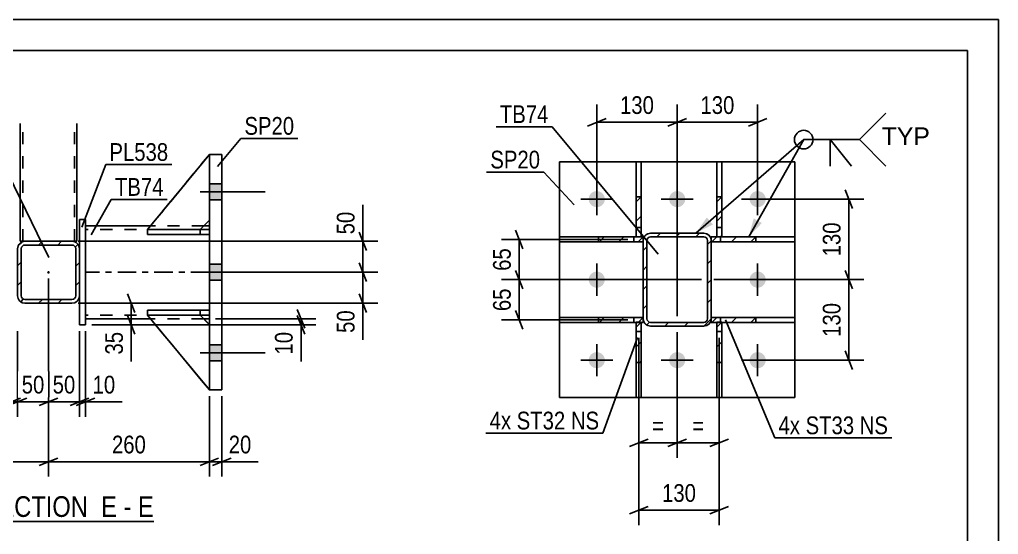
# Model space of a CAD drawing. Header units: millimetres. Extents: x 0 to 594, y 0 to 420.
# Drawn here: x 435.8 to 594, y 336.9 to 420 of the extents above; entities that cross this region are included whole.
import ezdxf

# ---------------------------------------------------------------- set-up
doc = ezdxf.new("R2010")
doc.units = ezdxf.units.MM
doc.linetypes.add('DXK_LINE_DOT2', pattern=[3.9198, 1.9599, -1.9599])
doc.linetypes.add('DXK_LINE_DOT3', pattern=[5.9187, 2.979, -0.9799, 0.9799, -0.9799])
doc.styles.add('Arial', font='ARIAL.TTF', dxfattribs={"height": 0.2})
doc.styles.add('Arial Narrow', font='ARIALN.TTF', dxfattribs={"height": 0.2})

# ---------------------------------------------------------------- blocks, each defined once
blk = doc.blocks.new('Unknown-570323116-1135')
at = {"color": 5, "linetype": 'Continuous'}
for p, q in [((594, 420), (0, 420)), ((594, 0), (594, 420)), ((589, 415), (5, 415)), ((589, 5), (589, 415))]:
    blk.add_line(p, q, dxfattribs=at)
blk = doc.blocks.new('Unknown-570323116-15 - 12664')
at = {"color": 6, "linetype": 'Continuous'}
blk.add_line((429.84, 338.97), (457.49, 338.97), dxfattribs=at)
at = {"color": 0, "linetype": 'Continuous'}
for points in [[(447.95, 339.72), (447.95, 343.22), (429.84, 343.22), (429.84, 339.72)], [(451.56, 339.72), (451.56, 343.22), (449, 343.22), (449, 339.72)], [(453.88, 339.72), (453.88, 343.22), (452.61, 343.22), (452.61, 339.72)], [(457.49, 339.72), (457.49, 343.22), (454.93, 343.22), (454.93, 339.72)]]:
    blk.add_wipeout(points, dxfattribs=at)
at = {"color": 7, "linetype": 'Continuous', "style": 'Arial Narrow'}
for s, p in [('SECTION ', (429.84, 339.72)), ('E', (449, 339.72)), ('E', (454.93, 339.72)), ('-', (452.61, 339.72))]:
    blk.add_text(s, height=3.34, dxfattribs=at).set_placement(p)
blk = doc.blocks.new('Part-570323116-12686 - 12664')
at = {"color": 2, "linetype": 'Continuous'}
for p, q in [((456.99, 386.71), (446.48, 386.71)), ((466.48, 386.71), (465.59, 386.71)), ((456.97, 371.71), (446.48, 371.71)), ((466.48, 371.71), (465.57, 371.71))]:
    blk.add_line(p, q, dxfattribs=at)
at = {"color": 7, "linetype": 'DXK_LINE_DOT2'}
for p, q in [((446.48, 386.71), (446.48, 371.71)), ((466.48, 386.11), (446.48, 386.11)), ((465.59, 386.71), (456.99, 386.71)), ((466.48, 371.71), (466.48, 386.71)), ((466.48, 372.31), (446.48, 372.31)), ((465.57, 371.71), (456.97, 371.71))]:
    blk.add_line(p, q, dxfattribs=at)
at = {"color": 7, "linetype": 'DXK_LINE_DOT3'}
blk.add_line((466.48, 379.21), (446.48, 379.21), dxfattribs=at)
blk = doc.blocks.new('Part-570323116-12670 - 12664')
at = {"color": 2, "linetype": 'Continuous'}
for p, q in [((435.91, 384.21), (435.91, 403.21)), ((445.06, 384.21), (445.06, 403.21)), ((435.91, 384.21), (436.68, 384.21)), ((445, 384.21), (444.28, 384.21)), ((445, 384.21), (445.06, 384.21))]:
    blk.add_line(p, q, dxfattribs=at)
at = {"color": 7, "linetype": 'DXK_LINE_DOT2'}
for p, q in [((436.31, 384.21), (436.31, 403.21)), ((444.66, 384.21), (444.66, 403.21)), ((436.31, 384.21), (436.34, 384.21)), ((436.34, 384.21), (436.43, 384.21)), ((436.68, 384.21), (436.71, 384.21)), ((444.28, 384.21), (436.68, 384.21))]:
    blk.add_line(p, q, dxfattribs=at)
blk = doc.blocks.new('Part-570323116-12671 - 12664')
at = {"linetype": 'Continuous'}
h = blk.add_hatch(dxfattribs=at)
h.set_pattern_fill('', scale=0.7, style=0, pattern_type=0)
h.set_pattern_definition([(45, (436.2252, 384.1143), (-1.57154, 1.57154), [])])
h.paths.add_polyline_path([(436.68, 384.21), (436.23, 384.11), (435.84, 383.85), (435.58, 383.46), (435.48, 383.01), (435.48, 375.41), (435.58, 374.95), (435.84, 374.56), (436.23, 374.3), (436.68, 374.21), (444.28, 374.21), (444.74, 374.3), (445.13, 374.56), (445.39, 374.95), (445.48, 375.41), (445.48, 383.01), (445.39, 383.46), (445.13, 383.85), (444.74, 384.11), (444.28, 384.21)])
h.paths.add_polyline_path([(444.28, 383.61), (444.51, 383.56), (444.71, 383.43), (444.84, 383.24), (444.88, 383.01), (444.88, 375.41), (444.84, 375.18), (444.71, 374.98), (444.51, 374.85), (444.28, 374.81), (436.68, 374.81), (436.45, 374.85), (436.26, 374.98), (436.13, 375.18), (436.08, 375.41), (436.08, 383.01), (436.13, 383.24), (436.26, 383.43), (436.45, 383.56), (436.68, 383.61)])
blk.add_hatch(color=246, dxfattribs=at).paths.add_polyline_path([(440.48, 379.11, -1), (440.48, 379.31, -1)])
at = {"color": 2, "linetype": 'Continuous'}
for p, q in [((435.58, 383.46), (435.48, 383.01)), ((435.48, 375.41), (435.48, 383.01)), ((436.08, 383.01), (436.13, 383.24)), ((436.08, 375.41), (436.08, 383.01)), ((436.13, 383.24), (436.26, 383.43)), ((436.68, 384.21), (436.23, 384.11)), ((436.26, 383.43), (436.45, 383.56)), ((436.45, 383.56), (436.68, 383.61)), ((436.68, 384.21), (444.28, 384.21)), ((436.68, 383.61), (444.28, 383.61)), ((444.74, 384.11), (444.28, 384.21)), ((444.28, 383.61), (444.51, 383.56)), ((444.51, 383.56), (444.71, 383.43)), ((444.71, 383.43), (444.84, 383.24)), ((444.84, 383.24), (444.88, 383.01)), ((444.88, 375.41), (444.88, 383.01)), ((445.48, 383.01), (445.39, 383.46)), ((445.48, 375.41), (445.48, 383.01)), ((435.48, 375.41), (435.58, 374.95)), ((436.13, 375.18), (436.08, 375.41)), ((436.26, 374.98), (436.13, 375.18)), ((436.45, 374.85), (436.26, 374.98)), ((444.71, 374.98), (444.51, 374.85)), ((444.84, 375.18), (444.71, 374.98)), ((444.88, 375.41), (444.84, 375.18)), ((445.39, 374.95), (445.48, 375.41)), ((436.23, 374.3), (436.68, 374.21)), ((436.68, 374.81), (436.45, 374.85)), ((436.68, 374.81), (444.28, 374.81)), ((436.68, 374.21), (444.28, 374.21)), ((444.51, 374.85), (444.28, 374.81)), ((444.28, 374.21), (444.74, 374.3))]:
    blk.add_line(p, q, dxfattribs=at)
at = {"color": 7, "linetype": 'DXK_LINE_DOT3'}
blk.add_line((440.48, 379.21), (440.48, 379.21), dxfattribs=at)
at = {"color": 246, "linetype": 'DXK_LINE_DOT2'}
blk.add_line((440.48, 379.21), (440.48, 379.21), dxfattribs=at)
at = {"color": 246, "linetype": 'Continuous'}
blk.add_circle((440.48, 379.21), 0.1, dxfattribs=at)
at = {"color": 2, "linetype": 'Continuous'}
for centre, start, end in [((436.68, 383.01), 112.5, 157.5), ((444.28, 383.01), 22.5, 67.5), ((436.68, 375.41), 202.5, 247.5), ((444.28, 375.41), 292.5, 337.5)]:
    blk.add_arc(centre, 1.2, start, end, dxfattribs=at)
blk = doc.blocks.new('Part-570323116-12696 - 12664')
at = {"color": 2, "linetype": 'Continuous'}
for p, q in [((456.48, 372.3), (456.48, 372.3)), ((464.98, 372.3), (456.48, 372.3)), ((466.48, 360.21), (456.48, 372.3)), ((464.98, 372.3), (464.98, 372.3)), ((466.48, 370.8), (464.98, 372.3))]:
    blk.add_line(p, q, dxfattribs=at)
at = {"color": 7, "linetype": 'DXK_LINE_DOT2'}
for p, q in [((456.48, 372.3), (464.98, 372.3)), ((466.48, 360.21), (456.48, 372.3)), ((464.98, 372.3), (466.48, 370.8)), ((466.48, 370.8), (466.48, 360.21))]:
    blk.add_line(p, q, dxfattribs=at)
blk = doc.blocks.new('Part-570323116-12697 - 12664')
at = {"color": 7, "linetype": 'DXK_LINE_DOT2'}
for p, q in [((456.48, 372.3), (464.98, 372.3)), ((466.48, 360.21), (456.48, 372.3)), ((456.48, 372.3), (456.48, 372.3)), ((464.98, 372.3), (456.48, 372.3)), ((456.48, 372.3), (466.48, 360.21)), ((464.98, 372.3), (466.48, 370.8)), ((464.98, 372.3), (464.98, 372.3)), ((466.48, 370.8), (464.98, 372.3)), ((466.48, 370.8), (466.48, 360.21))]:
    blk.add_line(p, q, dxfattribs=at)
blk = doc.blocks.new('Part-570323116-12698 - 12664')
at = {"color": 2, "linetype": 'Continuous'}
for p, q in [((466.48, 398.21), (456.48, 386.1)), ((464.99, 386.11), (466.48, 387.6)), ((457.31, 386.1), (456.48, 386.1)), ((456.48, 386.1), (456.48, 386.1))]:
    blk.add_line(p, q, dxfattribs=at)
at = {"color": 7, "linetype": 'DXK_LINE_DOT2'}
for p, q in [((456.48, 386.1), (466.48, 398.21)), ((466.48, 387.6), (466.48, 398.21)), ((464.98, 386.1), (466.48, 387.6)), ((464.98, 386.1), (456.48, 386.1)), ((464.98, 386.1), (457.31, 386.1)), ((464.98, 386.1), (464.99, 386.11)), ((464.98, 386.1), (464.98, 386.1))]:
    blk.add_line(p, q, dxfattribs=at)
blk = doc.blocks.new('Part-570323116-12699 - 12664')
at = {"color": 7, "linetype": 'DXK_LINE_DOT2'}
for p, q in [((466.48, 398.21), (456.48, 386.1)), ((456.48, 386.1), (466.48, 398.21)), ((466.48, 387.6), (466.48, 398.21)), ((464.98, 386.1), (466.48, 387.6)), ((464.98, 386.1), (466.48, 387.6)), ((456.48, 386.1), (464.98, 386.1)), ((456.48, 386.1), (456.48, 386.1)), ((464.98, 386.1), (456.48, 386.1)), ((464.98, 386.1), (464.98, 386.1))]:
    blk.add_line(p, q, dxfattribs=at)
blk = doc.blocks.new('Part-570323116-12700 - 12664')
at = {"color": 2, "linetype": 'Continuous'}
for p, q in [((456.48, 373.11), (466.48, 373.11)), ((456.48, 373.11), (456.48, 372.31)), ((466.48, 372.31), (456.48, 372.31)), ((466.48, 373.11), (466.48, 373.11)), ((466.48, 373.11), (466.48, 372.31)), ((466.48, 372.31), (466.48, 372.31))]:
    blk.add_line(p, q, dxfattribs=at)
at = {"color": 7, "linetype": 'DXK_LINE_DOT2'}
for p, q in [((464.98, 373.11), (456.48, 373.11)), ((456.48, 372.31), (464.98, 372.31)), ((466.48, 373.11), (464.98, 373.11)), ((464.98, 373.11), (464.98, 372.31)), ((464.98, 372.31), (466.48, 372.31)), ((466.48, 373.11), (466.48, 372.31))]:
    blk.add_line(p, q, dxfattribs=at)
blk = doc.blocks.new('Part-570323116-12701 - 12664')
at = {"color": 2, "linetype": 'Continuous'}
for p, q in [((456.49, 386.11), (456.48, 386.11)), ((456.48, 386.11), (456.48, 385.31)), ((466.48, 386.11), (457.31, 386.11)), ((466.48, 386.11), (466.48, 386.11)), ((466.48, 386.11), (466.48, 385.31)), ((466.48, 385.31), (456.48, 385.31)), ((466.48, 385.31), (466.48, 385.31))]:
    blk.add_line(p, q, dxfattribs=at)
at = {"color": 7, "linetype": 'DXK_LINE_DOT2'}
for p, q in [((457.31, 386.11), (456.49, 386.11)), ((464.98, 386.11), (456.49, 386.11)), ((466.48, 386.11), (464.98, 386.11)), ((464.98, 386.11), (464.98, 385.31)), ((466.48, 386.11), (466.48, 385.31)), ((456.48, 385.31), (464.98, 385.31)), ((464.98, 385.31), (466.48, 385.31))]:
    blk.add_line(p, q, dxfattribs=at)
blk = doc.blocks.new('Part-570323116-12702 - 12664')
at = {"color": 7, "linetype": 'DXK_LINE_DOT2'}
for p, q in [((456.48, 372.31), (456.48, 373.11)), ((456.48, 373.11), (464.98, 373.11)), ((466.48, 373.11), (456.48, 373.11)), ((464.98, 372.31), (456.48, 372.31)), ((456.48, 372.31), (466.48, 372.31)), ((464.98, 372.31), (464.98, 373.11)), ((464.98, 373.11), (466.48, 373.11)), ((466.48, 372.31), (464.98, 372.31)), ((466.48, 372.31), (466.48, 373.11)), ((466.48, 372.31), (466.48, 372.31))]:
    blk.add_line(p, q, dxfattribs=at)
blk = doc.blocks.new('Part-570323116-12703 - 12664')
at = {"color": 7, "linetype": 'DXK_LINE_DOT2'}
for p, q in [((456.48, 385.31), (456.48, 386.11)), ((456.48, 386.11), (464.98, 386.11)), ((466.48, 386.11), (456.48, 386.11)), ((464.98, 385.31), (464.98, 386.11)), ((464.98, 386.11), (466.48, 386.11)), ((466.48, 385.31), (466.48, 386.11)), ((464.98, 385.31), (456.48, 385.31)), ((456.48, 385.31), (466.48, 385.31)), ((466.48, 385.31), (464.98, 385.31)), ((466.48, 385.31), (466.48, 385.31))]:
    blk.add_line(p, q, dxfattribs=at)
blk = doc.blocks.new('Part-570323116-12705 - 12664')
at = {"color": 2, "linetype": 'Continuous'}
for p, q in [((468.48, 398.21), (466.48, 398.21)), ((466.48, 360.21), (466.48, 398.21)), ((468.48, 398.21), (468.48, 360.21)), ((468.48, 360.21), (466.48, 360.21))]:
    blk.add_line(p, q, dxfattribs=at)
at = {"color": 7, "linetype": 'DXK_LINE_DOT2'}
for p, q in [((466.48, 398.21), (466.48, 360.21)), ((468.48, 360.21), (468.48, 398.21))]:
    blk.add_line(p, q, dxfattribs=at)
blk = doc.blocks.new('Part-570323116-12719 - 12664')
at = {"color": 2, "linetype": 'Continuous'}
for p, q in [((445.48, 387.71), (445.48, 387.71)), ((446.48, 387.71), (445.48, 387.71)), ((445.48, 383.01), (445.48, 387.71)), ((446.48, 387.71), (446.48, 387.71)), ((446.48, 387.71), (446.48, 370.71)), ((445.48, 370.71), (445.48, 375.4)), ((445.48, 370.71), (445.48, 370.71)), ((446.48, 370.71), (445.48, 370.71)), ((446.48, 370.71), (446.48, 370.71))]:
    blk.add_line(p, q, dxfattribs=at)
at = {"color": 7, "linetype": 'DXK_LINE_DOT2'}
for p, q in [((445.48, 370.71), (445.48, 387.71)), ((446.48, 387.71), (446.48, 370.71)), ((445.48, 375.4), (445.48, 383.01))]:
    blk.add_line(p, q, dxfattribs=at)
blk = doc.blocks.new('Bolt-570323116-12725 - 12664')
at = {"linetype": 'Continuous'}
for points in [[(468.48, 390.91), (468.48, 393.51), (466.48, 393.51), (466.48, 390.91)], [(468.48, 390.91), (468.48, 393.51), (466.48, 393.51), (466.48, 390.91)], [(468.48, 390.91), (468.48, 393.51), (466.48, 393.51), (466.48, 390.91)], [(468.48, 377.91), (468.48, 380.51), (466.48, 380.51), (466.48, 377.91)], [(468.48, 377.91), (468.48, 380.51), (466.48, 380.51), (466.48, 377.91)], [(468.48, 364.91), (468.48, 367.51), (466.48, 367.51), (466.48, 364.91)], [(468.48, 364.91), (468.48, 367.51), (466.48, 367.51), (466.48, 364.91)], [(468.48, 364.91), (468.48, 367.51), (466.48, 367.51), (466.48, 364.91)]]:
    blk.add_hatch(color=1, dxfattribs=at).paths.add_polyline_path(points)
at = {"color": 1, "linetype": 'Continuous'}
for p, q in [((466.48, 393.51), (468.48, 393.51)), ((466.48, 393.51), (468.48, 393.51)), ((466.48, 393.51), (468.48, 393.51)), ((464.98, 392.21), (475.48, 392.21)), ((464.98, 392.21), (475.48, 392.21)), ((464.98, 392.21), (475.48, 392.21)), ((466.48, 390.91), (468.48, 390.91)), ((466.48, 390.91), (468.48, 390.91)), ((466.48, 390.91), (468.48, 390.91)), ((466.48, 380.51), (468.48, 380.51)), ((466.48, 380.51), (468.48, 380.51)), ((464.98, 379.21), (475.48, 379.21)), ((464.98, 379.21), (475.48, 379.21)), ((466.48, 377.91), (468.48, 377.91)), ((466.48, 377.91), (468.48, 377.91)), ((466.48, 367.51), (468.48, 367.51)), ((466.48, 367.51), (468.48, 367.51)), ((466.48, 367.51), (468.48, 367.51)), ((464.98, 366.21), (475.48, 366.21)), ((464.98, 366.21), (475.48, 366.21)), ((464.98, 366.21), (475.48, 366.21)), ((466.48, 364.91), (468.48, 364.91)), ((466.48, 364.91), (468.48, 364.91)), ((466.48, 364.91), (468.48, 364.91))]:
    blk.add_line(p, q, dxfattribs=at)
blk = doc.blocks.new('Part-570323116-13492 - 13457')
at = {"linetype": 'Continuous'}
h = blk.add_hatch(dxfattribs=at)
h.set_pattern_fill('', scale=0.7, style=0, pattern_type=0)
h.set_pattern_definition([(45, (554.7992, 384.9228), (-1.57154, 1.57154), [])])
h.paths.add_polyline_path([(554.8, 384.12), (554.8, 384.92), (547.6, 384.92), (547.6, 384.12)])
at = {"color": 7, "linetype": 'DXK_LINE_DOT2'}
for p, q in [((554.8, 384.92), (547.6, 384.92)), ((547.6, 384.92), (547.6, 384.12)), ((549.1, 384.12), (549.1, 384.92)), ((554.8, 384.12), (547.6, 384.12))]:
    blk.add_line(p, q, dxfattribs=at)
at = {"color": 2, "linetype": 'Continuous'}
for p, q in [((554.8, 384.92), (547.6, 384.92)), ((547.6, 384.92), (547.6, 384.12)), ((561.09, 384.92), (554.8, 384.92)), ((554.8, 384.12), (554.8, 384.92)), ((561.09, 384.12), (561.09, 384.92)), ((547.6, 384.12), (554.8, 384.12)), ((561.09, 384.12), (554.8, 384.12))]:
    blk.add_line(p, q, dxfattribs=at)
blk = doc.blocks.new('Part-570323116-13476 - 13457')
at = {"linetype": 'Continuous'}
h = blk.add_hatch(dxfattribs=at)
h.set_pattern_fill('', scale=0.7, style=0, pattern_type=0)
h.set_pattern_definition([(45, (547.5947, 371.7228), (-1.57154, 1.57154), [])])
h.paths.add_polyline_path([(547.5, 371.26), (547.59, 371.72), (547.59, 384.32), (547.5, 384.78), (547.24, 385.17), (546.85, 385.43), (546.39, 385.52), (537.79, 385.52), (537.34, 385.43), (536.95, 385.17), (536.69, 384.78), (536.59, 384.32), (536.59, 371.72), (536.69, 371.26), (536.95, 370.87), (537.34, 370.61), (537.79, 370.52), (546.39, 370.52), (546.85, 370.61), (547.24, 370.87)])
h.paths.add_polyline_path([(546.62, 371.17), (546.39, 371.12), (537.79, 371.12), (537.57, 371.17), (537.37, 371.3), (537.24, 371.49), (537.19, 371.72), (537.19, 384.32), (537.24, 384.55), (537.37, 384.75), (537.57, 384.88), (537.79, 384.92), (546.39, 384.92), (546.62, 384.88), (546.82, 384.75), (546.95, 384.55), (546.99, 384.32), (546.99, 371.72), (546.95, 371.49), (546.82, 371.3)])
at = {"color": 7, "linetype": 'DXK_LINE_DOT2'}
for p, q in [((536.59, 384.32), (536.69, 384.78)), ((537.24, 384.55), (537.19, 384.32)), ((537.37, 384.75), (537.24, 384.55)), ((537.34, 385.43), (537.79, 385.52)), ((537.57, 384.88), (537.37, 384.75)), ((537.79, 384.92), (537.57, 384.88)), ((537.79, 385.52), (546.39, 385.52)), ((537.79, 384.92), (546.39, 384.92)), ((546.39, 385.52), (546.85, 385.43)), ((546.62, 384.88), (546.39, 384.92)), ((546.82, 384.75), (546.62, 384.88)), ((546.95, 384.55), (546.82, 384.75)), ((546.99, 384.32), (546.95, 384.55)), ((547.5, 384.78), (547.59, 384.32)), ((536.59, 371.72), (536.59, 384.32)), ((537.19, 371.72), (537.19, 384.32)), ((546.99, 371.72), (546.99, 384.32)), ((547.59, 371.72), (547.59, 384.32)), ((536.69, 371.26), (536.59, 371.72)), ((537.19, 371.72), (537.24, 371.49)), ((537.24, 371.49), (537.37, 371.3)), ((537.79, 370.52), (537.34, 370.61)), ((537.37, 371.3), (537.57, 371.17)), ((537.57, 371.17), (537.79, 371.12)), ((537.79, 371.12), (546.39, 371.12)), ((537.79, 370.52), (546.39, 370.52)), ((546.39, 371.12), (546.62, 371.17)), ((546.85, 370.61), (546.39, 370.52)), ((546.62, 371.17), (546.82, 371.3)), ((546.82, 371.3), (546.95, 371.49)), ((546.95, 371.49), (546.99, 371.72)), ((547.59, 371.72), (547.5, 371.26))]:
    blk.add_line(p, q, dxfattribs=at)
at = {"color": 2, "linetype": 'Continuous'}
for p, q in [((536.69, 384.78), (536.59, 384.32)), ((537.19, 384.32), (537.24, 384.55)), ((537.24, 384.55), (537.37, 384.75)), ((537.79, 385.52), (537.34, 385.43)), ((537.37, 384.75), (537.57, 384.88)), ((537.57, 384.88), (537.79, 384.92)), ((537.79, 385.52), (546.39, 385.52)), ((537.79, 384.92), (546.39, 384.92)), ((546.85, 385.43), (546.39, 385.52)), ((546.39, 384.92), (546.62, 384.88)), ((546.62, 384.88), (546.82, 384.75)), ((546.82, 384.75), (546.95, 384.55)), ((546.95, 384.55), (546.99, 384.32)), ((547.59, 384.32), (547.5, 384.78)), ((536.59, 371.72), (536.59, 384.32)), ((537.19, 371.72), (537.19, 384.32)), ((546.99, 371.72), (546.99, 384.32)), ((547.59, 371.72), (547.59, 384.32)), ((536.59, 371.72), (536.69, 371.26)), ((537.24, 371.49), (537.19, 371.72)), ((537.37, 371.3), (537.24, 371.49)), ((537.34, 370.61), (537.79, 370.52)), ((537.57, 371.17), (537.37, 371.3)), ((537.79, 371.12), (537.57, 371.17)), ((537.79, 371.12), (546.39, 371.12)), ((537.79, 370.52), (546.39, 370.52)), ((546.62, 371.17), (546.39, 371.12)), ((546.39, 370.52), (546.85, 370.61)), ((546.82, 371.3), (546.62, 371.17)), ((546.95, 371.49), (546.82, 371.3)), ((546.99, 371.72), (546.95, 371.49)), ((547.5, 371.26), (547.59, 371.72))]:
    blk.add_line(p, q, dxfattribs=at)
at = {"color": 7, "linetype": 'DXK_LINE_DOT3'}
blk.add_line((542.09, 378.02), (542.09, 378.02), dxfattribs=at)
at = {"color": 7, "linetype": 'DXK_LINE_DOT2'}
for centre, start, end in [((537.79, 384.32), 112.5, 157.5), ((546.39, 384.32), 22.5, 67.5), ((537.79, 371.72), 202.5, 247.5), ((546.39, 371.72), 292.5, 337.5)]:
    blk.add_arc(centre, 1.2, start, end, dxfattribs=at)
at = {"color": 2, "linetype": 'Continuous'}
for centre, start, end in [((537.79, 384.32), 112.5, 157.5), ((546.39, 384.32), 22.5, 67.5), ((537.79, 371.72), 202.5, 247.5), ((546.39, 371.72), 292.5, 337.5)]:
    blk.add_arc(centre, 1.2, start, end, dxfattribs=at)
blk = doc.blocks.new('Part-570323116-13486 - 13457')
at = {"linetype": 'Continuous'}
h = blk.add_hatch(dxfattribs=at)
h.set_pattern_fill('', scale=0.7, style=0, pattern_type=0)
h.set_pattern_definition([(45, (536.2789, 391.3854), (-1.57154, 1.57154), [])])
h.paths.add_polyline_path([(536.28, 384.93), (536.28, 391.39), (535.48, 391.39), (535.48, 384.93)])
at = {"color": 2, "linetype": 'Continuous'}
for p, q in [((535.48, 397.02), (535.48, 391.39)), ((535.48, 397.02), (536.28, 397.02)), ((536.28, 397.02), (536.28, 391.39)), ((535.48, 384.93), (535.48, 391.39)), ((536.28, 391.39), (535.48, 391.39)), ((536.28, 384.93), (536.28, 391.39)), ((535.48, 384.93), (536.28, 384.93))]:
    blk.add_line(p, q, dxfattribs=at)
at = {"color": 7, "linetype": 'DXK_LINE_DOT2'}
for p, q in [((535.48, 391.39), (535.48, 384.93)), ((536.28, 391.39), (536.28, 384.93)), ((535.48, 386.43), (536.28, 386.43)), ((535.48, 384.93), (536.28, 384.93))]:
    blk.add_line(p, q, dxfattribs=at)
blk = doc.blocks.new('Part-570323116-13487 - 13457')
at = {"linetype": 'Continuous'}
h = blk.add_hatch(dxfattribs=at)
h.set_pattern_fill('', scale=0.7, style=0, pattern_type=0)
h.set_pattern_definition([(45, (549.2783, 391.3854), (-1.57154, 1.57154), [])])
h.paths.add_polyline_path([(549.28, 384.93), (549.28, 391.39), (548.48, 391.39), (548.48, 384.93)])
at = {"color": 2, "linetype": 'Continuous'}
for p, q in [((548.48, 397.02), (548.48, 391.39)), ((548.48, 397.02), (549.28, 397.02)), ((549.28, 397.02), (549.28, 391.39)), ((548.48, 384.93), (548.48, 391.39)), ((549.28, 391.39), (548.48, 391.39)), ((549.28, 384.93), (549.28, 391.39)), ((548.48, 384.93), (549.28, 384.93))]:
    blk.add_line(p, q, dxfattribs=at)
at = {"color": 7, "linetype": 'DXK_LINE_DOT2'}
for p, q in [((548.48, 391.39), (548.48, 384.93)), ((549.28, 391.39), (549.28, 384.93)), ((548.48, 386.43), (549.28, 386.43)), ((548.48, 384.93), (549.28, 384.93))]:
    blk.add_line(p, q, dxfattribs=at)
blk = doc.blocks.new('Part-570323116-13488 - 13457')
at = {"linetype": 'Continuous'}
h = blk.add_hatch(dxfattribs=at)
h.set_pattern_fill('', scale=0.7, style=0, pattern_type=0)
h.set_pattern_definition([(45, (536.2795, 371.1327), (-1.57154, 1.57154), [])])
h.paths.add_polyline_path([(536.28, 364.67), (536.28, 371.13), (535.48, 371.13), (535.48, 364.67)])
at = {"color": 7, "linetype": 'DXK_LINE_DOT2'}
for p, q in [((535.48, 364.67), (535.48, 371.13)), ((535.48, 371.13), (536.28, 371.13)), ((536.28, 364.67), (536.28, 371.13)), ((535.48, 369.63), (536.28, 369.63))]:
    blk.add_line(p, q, dxfattribs=at)
at = {"color": 2, "linetype": 'Continuous'}
for p, q in [((535.48, 364.67), (535.48, 371.13)), ((535.48, 371.13), (536.28, 371.13)), ((536.28, 371.13), (536.28, 364.67)), ((535.48, 359.02), (535.48, 364.67)), ((536.28, 364.67), (535.48, 364.67)), ((536.28, 364.67), (536.28, 359.02)), ((536.28, 359.02), (535.48, 359.02))]:
    blk.add_line(p, q, dxfattribs=at)
blk = doc.blocks.new('Part-570323116-13489 - 13457')
at = {"linetype": 'Continuous'}
h = blk.add_hatch(dxfattribs=at)
h.set_pattern_fill('', scale=0.7, style=0, pattern_type=0)
h.set_pattern_definition([(45, (549.279, 371.1327), (-1.57154, 1.57154), [])])
h.paths.add_polyline_path([(549.28, 364.67), (549.28, 371.13), (548.48, 371.13), (548.48, 364.67)])
at = {"color": 7, "linetype": 'DXK_LINE_DOT2'}
for p, q in [((548.48, 364.67), (548.48, 371.13)), ((548.48, 371.13), (549.28, 371.13)), ((549.28, 364.67), (549.28, 371.13)), ((548.48, 369.63), (549.28, 369.63))]:
    blk.add_line(p, q, dxfattribs=at)
at = {"color": 2, "linetype": 'Continuous'}
for p, q in [((548.48, 364.67), (548.48, 371.13)), ((548.48, 371.13), (549.28, 371.13)), ((549.28, 371.13), (549.28, 364.67)), ((548.48, 359.02), (548.48, 364.67)), ((549.28, 364.67), (548.48, 364.67)), ((549.28, 364.67), (549.28, 359.02)), ((549.28, 359.02), (548.48, 359.02))]:
    blk.add_line(p, q, dxfattribs=at)
blk = doc.blocks.new('Part-570323116-13490 - 13457')
at = {"linetype": 'Continuous'}
h = blk.add_hatch(dxfattribs=at)
h.set_pattern_fill('', scale=0.7, style=0, pattern_type=0)
h.set_pattern_definition([(45, (536.5943, 384.9225), (-1.57154, 1.57154), [])])
h.paths.add_polyline_path([(536.59, 384.12), (536.59, 384.92), (529.39, 384.92), (529.39, 384.12)])
at = {"color": 2, "linetype": 'Continuous'}
for p, q in [((523.09, 384.12), (523.09, 384.92)), ((523.09, 384.92), (529.39, 384.92)), ((529.39, 384.92), (536.59, 384.92)), ((529.39, 384.12), (529.39, 384.92)), ((536.59, 384.92), (536.59, 384.12)), ((529.39, 384.12), (523.09, 384.12)), ((536.59, 384.12), (529.39, 384.12))]:
    blk.add_line(p, q, dxfattribs=at)
at = {"color": 7, "linetype": 'DXK_LINE_DOT2'}
for p, q in [((529.39, 384.92), (536.59, 384.92)), ((535.09, 384.12), (535.09, 384.92)), ((536.59, 384.92), (536.59, 384.12)), ((536.59, 384.12), (529.39, 384.12))]:
    blk.add_line(p, q, dxfattribs=at)
blk = doc.blocks.new('Part-570323116-13491 - 13457')
at = {"linetype": 'Continuous'}
h = blk.add_hatch(dxfattribs=at)
h.set_pattern_fill('', scale=0.7, style=0, pattern_type=0)
h.set_pattern_definition([(45, (536.5943, 371.9225), (-1.57154, 1.57154), [])])
h.paths.add_polyline_path([(536.59, 371.12), (536.59, 371.92), (529.39, 371.92), (529.39, 371.12)])
at = {"color": 2, "linetype": 'Continuous'}
for p, q in [((523.09, 371.12), (523.09, 371.92)), ((523.09, 371.92), (529.39, 371.92)), ((529.39, 371.92), (536.59, 371.92)), ((529.39, 371.12), (529.39, 371.92)), ((536.59, 371.92), (536.59, 371.12)), ((529.39, 371.12), (523.09, 371.12)), ((536.59, 371.12), (529.39, 371.12))]:
    blk.add_line(p, q, dxfattribs=at)
at = {"color": 7, "linetype": 'DXK_LINE_DOT2'}
for p, q in [((529.39, 371.92), (536.59, 371.92)), ((535.09, 371.12), (535.09, 371.92)), ((536.59, 371.92), (536.59, 371.12)), ((536.59, 371.12), (529.39, 371.12))]:
    blk.add_line(p, q, dxfattribs=at)
blk = doc.blocks.new('Part-570323116-13493 - 13457')
at = {"linetype": 'Continuous'}
h = blk.add_hatch(dxfattribs=at)
h.set_pattern_fill('', scale=0.7, style=0, pattern_type=0)
h.set_pattern_definition([(45, (554.7992, 371.9228), (-1.57154, 1.57154), [])])
h.paths.add_polyline_path([(554.8, 371.12), (554.8, 371.92), (547.6, 371.92), (547.6, 371.12)])
at = {"color": 7, "linetype": 'DXK_LINE_DOT2'}
for p, q in [((554.8, 371.92), (547.6, 371.92)), ((547.6, 371.92), (547.6, 371.12)), ((549.1, 371.12), (549.1, 371.92)), ((554.8, 371.12), (547.6, 371.12))]:
    blk.add_line(p, q, dxfattribs=at)
at = {"color": 2, "linetype": 'Continuous'}
for p, q in [((554.8, 371.92), (547.6, 371.92)), ((547.6, 371.92), (547.6, 371.12)), ((561.09, 371.92), (554.8, 371.92)), ((554.8, 371.12), (554.8, 371.92)), ((561.09, 371.12), (561.09, 371.92)), ((547.6, 371.12), (554.8, 371.12)), ((561.09, 371.12), (554.8, 371.12))]:
    blk.add_line(p, q, dxfattribs=at)
blk = doc.blocks.new('Part-570323116-13495 - 13457')
at = {"color": 2, "linetype": 'Continuous'}
for p, q in [((523.09, 359.02), (523.09, 397.02)), ((561.09, 397.02), (523.09, 397.02)), ((561.09, 359.02), (561.09, 397.02)), ((561.09, 359.02), (523.09, 359.02))]:
    blk.add_line(p, q, dxfattribs=at)
blk = doc.blocks.new('Bolt-570323116-13515 - 13457')
at = {"linetype": 'Continuous'}
for points in [[(527.79, 391.02, -1), (530.39, 391.02, -1)], [(540.79, 391.02, -1), (543.39, 391.02, -1)], [(553.79, 391.02, -1), (556.39, 391.02, -1)], [(527.79, 378.02, -1), (530.39, 378.02, -1)], [(553.79, 378.02, -1), (556.39, 378.02, -1)], [(527.79, 365.02, -1), (530.39, 365.02, -1)], [(540.79, 365.02, -1), (543.39, 365.02, -1)], [(553.79, 365.02, -1), (556.39, 365.02, -1)]]:
    blk.add_hatch(color=1, dxfattribs=at).paths.add_polyline_path(points)
at = {"color": 1, "linetype": 'Continuous'}
for p, q in [((529.09, 388.42), (529.09, 393.62)), ((542.09, 388.42), (542.09, 393.62)), ((555.09, 388.42), (555.09, 393.62)), ((531.69, 391.02), (526.49, 391.02)), ((544.69, 391.02), (539.49, 391.02)), ((557.69, 391.02), (552.49, 391.02)), ((529.09, 375.42), (529.09, 380.62)), ((555.09, 375.42), (555.09, 380.62)), ((531.69, 378.02), (526.49, 378.02)), ((557.69, 378.02), (552.49, 378.02)), ((529.09, 362.42), (529.09, 367.62)), ((542.09, 362.42), (542.09, 367.62)), ((555.09, 362.42), (555.09, 367.62)), ((531.69, 365.02), (526.49, 365.02)), ((544.69, 365.02), (539.49, 365.02)), ((557.69, 365.02), (552.49, 365.02))]:
    blk.add_line(p, q, dxfattribs=at)
blk = doc.blocks.new('StraightDimension-570323116-13414 - 12664')
at = {"color": 7, "linetype": 'Continuous'}
for p, q in [((434.48, 369.71), (434.48, 355.89)), ((435.48, 369.71), (435.48, 355.89)), ((432.98, 357.69), (435.98, 358.89)), ((436.98, 358.89), (433.98, 357.69)), ((434.48, 358.29), (435.48, 358.29))]:
    blk.add_line(p, q, dxfattribs=at)
at = {"color": 0}
blk.add_wipeout([(433.96, 359.04), (433.96, 363.24), (429.1, 363.24), (429.1, 359.04)], dxfattribs=at)
at = {"color": 7, "linetype": 'Continuous'}
blk.add_line((434.48, 358.29), (428.58, 358.29), dxfattribs=at)
blk.add_line((434.48, 358.29), (428.58, 358.29), dxfattribs=at)
at = {"color": 3, "style": 'Arial Narrow'}
blk.add_text('10', height=2.863, dxfattribs=at).set_placement((429.7, 359.64))
blk = doc.blocks.new('StraightDimension-570323116-13412 - 12664')
at = {"color": 7, "linetype": 'Continuous'}
for p, q in [((440.48, 378.21), (440.48, 355.89)), ((445.48, 369.71), (445.48, 355.89)), ((438.98, 357.69), (441.98, 358.89)), ((440.48, 358.29), (445.48, 358.29)), ((446.98, 358.89), (443.98, 357.69))]:
    blk.add_line(p, q, dxfattribs=at)
at = {"color": 0}
blk.add_wipeout([(445.41, 359.04), (445.41, 363.24), (440.56, 363.24), (440.56, 359.04)], dxfattribs=at)
at = {"color": 3, "style": 'Arial Narrow'}
blk.add_text('50', height=2.863, dxfattribs=at).set_placement((441.16, 359.64))
blk = doc.blocks.new('StraightDimension-570323116-13286 - 12664')
at = {"color": 7, "linetype": 'Continuous'}
for p, q in [((490.69, 385.71), (491.89, 382.71)), ((445.28, 384.21), (493.69, 384.21)), ((491.29, 379.21), (491.29, 384.21)), ((491.89, 377.71), (490.69, 380.71)), ((473.98, 379.21), (493.69, 379.21))]:
    blk.add_line(p, q, dxfattribs=at)
at = {"color": 0}
blk.add_wipeout([(490.54, 389.59), (486.34, 389.59), (486.34, 384.73), (490.54, 384.73)], dxfattribs=at)
at = {"color": 7, "linetype": 'Continuous'}
blk.add_line((491.29, 384.21), (491.29, 390.11), dxfattribs=at)
blk.add_line((491.29, 384.21), (491.29, 390.11), dxfattribs=at)
at = {"color": 3, "style": 'Arial Narrow'}
blk.add_text('50', height=2.863, rotation=90.0002, dxfattribs=at).set_placement((489.94, 385.33))
blk = doc.blocks.new('StraightDimension-570323116-13411 - 12664')
at = {"color": 7, "linetype": 'Continuous'}
for p, q in [((445.48, 369.71), (445.48, 355.89)), ((446.48, 369.71), (446.48, 355.89)), ((443.98, 357.69), (446.98, 358.89)), ((447.98, 358.89), (444.98, 357.69)), ((445.48, 358.29), (446.48, 358.29))]:
    blk.add_line(p, q, dxfattribs=at)
at = {"color": 0}
blk.add_wipeout([(451.87, 359.04), (451.87, 363.24), (447.01, 363.24), (447.01, 359.04)], dxfattribs=at)
at = {"color": 7, "linetype": 'Continuous'}
blk.add_line((446.48, 358.29), (452.39, 358.29), dxfattribs=at)
blk.add_line((446.48, 358.29), (452.39, 358.29), dxfattribs=at)
at = {"color": 3, "style": 'Arial Narrow'}
blk.add_text('10', height=2.863, dxfattribs=at).set_placement((447.61, 359.64))
blk = doc.blocks.new('StraightDimension-570323116-13317 - 12664')
at = {"color": 7, "linetype": 'Continuous'}
for p, q in [((453.26, 375.71), (454.46, 372.71)), ((445.28, 374.21), (456.26, 374.21)), ((453.86, 370.71), (453.86, 374.21)), ((454.46, 369.21), (453.26, 372.21)), ((447.48, 370.71), (456.26, 370.71))]:
    blk.add_line(p, q, dxfattribs=at)
at = {"color": 0}
blk.add_wipeout([(453.11, 370.18), (448.91, 370.18), (448.91, 365.33), (453.11, 365.33)], dxfattribs=at)
at = {"color": 7, "linetype": 'Continuous'}
blk.add_line((453.86, 370.71), (453.86, 364.8), dxfattribs=at)
blk.add_line((453.86, 370.71), (453.86, 364.8), dxfattribs=at)
at = {"color": 3, "style": 'Arial Narrow'}
blk.add_text('35', height=2.863, rotation=90.0002, dxfattribs=at).set_placement((452.51, 365.93))
blk = doc.blocks.new('StraightDimension-570323116-13287 - 12664')
at = {"color": 7, "linetype": 'Continuous'}
for p, q in [((490.69, 380.71), (491.89, 377.71)), ((473.98, 379.21), (493.69, 379.21)), ((491.29, 374.21), (491.29, 379.21)), ((491.89, 372.71), (490.69, 375.71)), ((445.28, 374.21), (493.69, 374.21))]:
    blk.add_line(p, q, dxfattribs=at)
at = {"color": 0}
blk.add_wipeout([(490.54, 373.68), (486.34, 373.68), (486.34, 368.82), (490.54, 368.82)], dxfattribs=at)
at = {"color": 7, "linetype": 'Continuous'}
blk.add_line((491.29, 374.21), (491.29, 368.3), dxfattribs=at)
blk.add_line((491.29, 374.21), (491.29, 368.3), dxfattribs=at)
at = {"color": 3, "style": 'Arial Narrow'}
blk.add_text('50', height=2.863, rotation=90.0002, dxfattribs=at).set_placement((489.94, 369.42))
blk = doc.blocks.new('StraightDimension-570323116-13335 - 12664')
at = {"color": 7, "linetype": 'Continuous'}
for p, q in [((480.69, 373.21), (481.89, 370.21)), ((481.89, 369.21), (480.69, 372.21)), ((447.48, 370.71), (483.69, 370.71)), ((467.48, 371.71), (483.69, 371.71)), ((481.29, 370.71), (481.29, 371.71))]:
    blk.add_line(p, q, dxfattribs=at)
at = {"color": 0}
blk.add_wipeout([(480.54, 370.18), (476.34, 370.18), (476.34, 365.33), (480.54, 365.33)], dxfattribs=at)
at = {"color": 7, "linetype": 'Continuous'}
blk.add_line((481.29, 370.71), (481.29, 364.8), dxfattribs=at)
blk.add_line((481.29, 370.71), (481.29, 364.8), dxfattribs=at)
at = {"color": 3, "style": 'Arial Narrow'}
blk.add_text('10', height=2.863, rotation=90.0002, dxfattribs=at).set_placement((479.94, 365.93))
blk = doc.blocks.new('StraightDimension-570323116-13342 - 12664')
at = {"color": 7, "linetype": 'Continuous'}
for p, q in [((466.48, 359.21), (466.48, 346.22)), ((468.48, 359.21), (468.48, 346.22)), ((464.98, 348.02), (467.98, 349.22)), ((466.48, 348.62), (468.48, 348.62)), ((469.98, 349.22), (466.98, 348.02))]:
    blk.add_line(p, q, dxfattribs=at)
at = {"color": 0}
blk.add_wipeout([(473.87, 349.37), (473.87, 353.57), (469.01, 353.57), (469.01, 349.37)], dxfattribs=at)
at = {"color": 7, "linetype": 'Continuous'}
blk.add_line((468.48, 348.62), (474.39, 348.62), dxfattribs=at)
blk.add_line((468.48, 348.62), (474.39, 348.62), dxfattribs=at)
at = {"color": 3, "style": 'Arial Narrow'}
blk.add_text('20', height=2.863, dxfattribs=at).set_placement((469.61, 349.97))
blk = doc.blocks.new('StraightDimension-570323116-13343 - 12664')
at = {"color": 7, "linetype": 'Continuous'}
for p, q in [((440.48, 378.21), (440.48, 346.22)), ((466.48, 359.21), (466.48, 346.22)), ((441.98, 349.22), (438.98, 348.02)), ((440.48, 348.62), (466.48, 348.62)), ((464.98, 348.02), (467.98, 349.22))]:
    blk.add_line(p, q, dxfattribs=at)
at = {"color": 0}
blk.add_wipeout([(456.83, 349.37), (456.83, 353.57), (450.14, 353.57), (450.14, 349.37)], dxfattribs=at)
at = {"color": 3, "style": 'Arial Narrow'}
blk.add_text('260', height=2.863, dxfattribs=at).set_placement((450.74, 349.97))
blk = doc.blocks.new('StraightDimension-570323116-13344 - 12664')
at = {"color": 7, "linetype": 'Continuous'}
for p, q in [((440.48, 378.21), (440.48, 346.22)), ((414.48, 359.21), (414.48, 346.22)), ((415.98, 349.22), (412.98, 348.02)), ((414.48, 348.62), (440.48, 348.62)), ((438.98, 348.02), (441.98, 349.22))]:
    blk.add_line(p, q, dxfattribs=at)
at = {"color": 0}
blk.add_wipeout([(430.83, 349.37), (430.83, 353.57), (424.14, 353.57), (424.14, 349.37)], dxfattribs=at)
at = {"color": 3, "style": 'Arial Narrow'}
blk.add_text('260', height=2.863, dxfattribs=at).set_placement((424.74, 349.97))
blk = doc.blocks.new('StraightDimension-570323116-13413 - 12664')
at = {"color": 7, "linetype": 'Continuous'}
for p, q in [((440.48, 378.21), (440.48, 355.89)), ((435.48, 369.71), (435.48, 355.89)), ((433.98, 357.69), (436.98, 358.89)), ((435.48, 358.29), (440.48, 358.29)), ((441.98, 358.89), (438.98, 357.69))]:
    blk.add_line(p, q, dxfattribs=at)
at = {"color": 0}
blk.add_wipeout([(440.41, 359.04), (440.41, 363.24), (435.56, 363.24), (435.56, 359.04)], dxfattribs=at)
at = {"color": 3, "style": 'Arial Narrow'}
blk.add_text('50', height=2.863, dxfattribs=at).set_placement((436.16, 359.64))
blk = doc.blocks.new('StraightDimension-570323116-13934 - 13457')
at = {"color": 7, "linetype": 'Continuous'}
for p, q in [((535.88, 368.63), (535.88, 338.4)), ((548.88, 368.63), (548.88, 338.4)), ((537.38, 341.4), (534.38, 340.2)), ((535.88, 340.8), (548.88, 340.8)), ((547.38, 340.2), (550.38, 341.4))]:
    blk.add_line(p, q, dxfattribs=at)
at = {"color": 0}
blk.add_wipeout([(545.72, 341.55), (545.72, 345.75), (539.04, 345.75), (539.04, 341.55)], dxfattribs=at)
at = {"color": 3, "style": 'Arial Narrow'}
blk.add_text('130', height=2.863, dxfattribs=at).set_placement((539.64, 342.15))
blk = doc.blocks.new('StraightDimension-570323116-13870 - 13457')
at = {"color": 7, "linetype": 'Continuous'}
for p, q in [((515.94, 386.02), (517.14, 383.02)), ((534.09, 384.52), (513.69, 384.52)), ((516.54, 378.02), (516.54, 384.52)), ((517.14, 376.52), (515.94, 379.52)), ((545.99, 378.02), (513.69, 378.02))]:
    blk.add_line(p, q, dxfattribs=at)
at = {"color": 0}
blk.add_wipeout([(515.79, 383.7), (511.59, 383.7), (511.59, 378.84), (515.79, 378.84)], dxfattribs=at)
at = {"color": 3, "style": 'Arial Narrow'}
blk.add_text('65', height=2.863, rotation=90.0002, dxfattribs=at).set_placement((515.19, 379.44))
blk = doc.blocks.new('StraightDimension-570323116-13871 - 13457')
at = {"color": 7, "linetype": 'Continuous'}
for p, q in [((515.94, 379.52), (517.14, 376.52)), ((545.99, 378.02), (513.69, 378.02)), ((516.54, 371.52), (516.54, 378.02)), ((517.14, 370.02), (515.94, 373.02)), ((534.09, 371.52), (513.69, 371.52))]:
    blk.add_line(p, q, dxfattribs=at)
at = {"color": 0}
blk.add_wipeout([(515.79, 377.2), (511.59, 377.2), (511.59, 372.34), (515.79, 372.34)], dxfattribs=at)
at = {"color": 3, "style": 'Arial Narrow'}
blk.add_text('65', height=2.863, rotation=90.0002, dxfattribs=at).set_placement((515.19, 372.94))
blk = doc.blocks.new('StraightDimension-570323116-13890 - 13457')
at = {"color": 7, "linetype": 'Continuous'}
for p, q in [((535.88, 368.63), (535.88, 349.27)), ((542.09, 369.52), (542.09, 349.27)), ((534.38, 351.07), (537.38, 352.27)), ((535.88, 351.67), (542.09, 351.67)), ((543.59, 352.27), (540.59, 351.07))]:
    blk.add_line(p, q, dxfattribs=at)
at = {"color": 0}
blk.add_wipeout([(540.55, 352.42), (540.55, 356.62), (537.43, 356.62), (537.43, 352.42)], dxfattribs=at)
at = {"color": 3, "style": 'Arial Narrow'}
blk.add_text('=', height=2.86, dxfattribs=at).set_placement((538.03, 353.02))
blk = doc.blocks.new('StraightDimension-570323116-13844 - 13457')
at = {"color": 7, "linetype": 'Continuous'}
for p, q in [((542.09, 372.12), (542.09, 406.27)), ((555.09, 392.02), (555.09, 406.27)), ((543.59, 404.02), (540.59, 402.82)), ((542.09, 403.42), (555.09, 403.42)), ((553.59, 402.82), (556.59, 404.02))]:
    blk.add_line(p, q, dxfattribs=at)
at = {"color": 0}
blk.add_wipeout([(551.94, 404.17), (551.94, 408.37), (545.25, 408.37), (545.25, 404.17)], dxfattribs=at)
at = {"color": 3, "style": 'Arial Narrow'}
blk.add_text('130', height=2.863, dxfattribs=at).set_placement((545.85, 404.77))
blk = doc.blocks.new('StraightDimension-570323116-13909 - 13457')
at = {"color": 7, "linetype": 'Continuous'}
for p, q in [((570.43, 389.52), (569.23, 392.52)), ((556.09, 391.02), (572.23, 391.02)), ((569.83, 378.02), (569.83, 391.02)), ((569.23, 379.52), (570.43, 376.52)), ((547.99, 378.02), (572.23, 378.02))]:
    blk.add_line(p, q, dxfattribs=at)
at = {"color": 0}
blk.add_wipeout([(569.08, 387.87), (564.88, 387.87), (564.88, 381.18), (569.08, 381.18)], dxfattribs=at)
at = {"color": 3, "style": 'Arial Narrow'}
blk.add_text('130', height=2.863, rotation=90.0002, dxfattribs=at).set_placement((568.48, 381.78))
blk = doc.blocks.new('StraightDimension-570323116-13845 - 13457')
at = {"color": 7, "linetype": 'Continuous'}
for p, q in [((529.09, 392.02), (529.09, 406.27)), ((542.09, 372.12), (542.09, 406.27)), ((530.59, 404.02), (527.59, 402.82)), ((529.09, 403.42), (542.09, 403.42)), ((540.59, 402.82), (543.59, 404.02))]:
    blk.add_line(p, q, dxfattribs=at)
at = {"color": 0}
blk.add_wipeout([(538.94, 404.17), (538.94, 408.37), (532.25, 408.37), (532.25, 404.17)], dxfattribs=at)
at = {"color": 3, "style": 'Arial Narrow'}
blk.add_text('130', height=2.863, dxfattribs=at).set_placement((532.85, 404.77))
blk = doc.blocks.new('StraightDimension-570323116-13889 - 13457')
at = {"color": 7, "linetype": 'Continuous'}
for p, q in [((542.09, 369.52), (542.09, 349.27)), ((548.88, 368.63), (548.88, 349.27)), ((540.59, 351.07), (543.59, 352.27)), ((542.09, 351.67), (548.88, 351.67)), ((550.38, 352.27), (547.38, 351.07))]:
    blk.add_line(p, q, dxfattribs=at)
at = {"color": 0}
blk.add_wipeout([(547.05, 352.42), (547.05, 356.62), (543.93, 356.62), (543.93, 352.42)], dxfattribs=at)
at = {"color": 3, "style": 'Arial Narrow'}
blk.add_text('=', height=2.86, dxfattribs=at).set_placement((544.53, 353.02))
blk = doc.blocks.new('StraightDimension-570323116-13910 - 13457')
at = {"color": 7, "linetype": 'Continuous'}
for p, q in [((570.43, 376.52), (569.23, 379.52)), ((547.99, 378.02), (572.23, 378.02)), ((569.83, 365.02), (569.83, 378.02)), ((569.23, 366.52), (570.43, 363.52)), ((556.09, 365.02), (572.23, 365.02))]:
    blk.add_line(p, q, dxfattribs=at)
at = {"color": 0}
blk.add_wipeout([(569.08, 374.87), (564.88, 374.87), (564.88, 368.18), (569.08, 368.18)], dxfattribs=at)
at = {"color": 3, "style": 'Arial Narrow'}
blk.add_text('130', height=2.863, rotation=90.0002, dxfattribs=at).set_placement((568.48, 368.78))
blk = doc.blocks.new('Mark-570323116-13217 - 12664')
at = {"color": 0}
blk.add_wipeout([(480.19, 401.41), (480.19, 404.41), (472.15, 404.41), (472.15, 401.41)], dxfattribs=at)
blk.add_wipeout([(480.19, 401.41), (480.19, 404.41), (472.15, 404.41), (472.15, 401.41)], dxfattribs=at)
at = {"color": 30, "linetype": 'Continuous'}
for p, q in [((467.81, 396.3), (471.55, 400.81)), ((471.55, 400.81), (480.79, 400.81))]:
    blk.add_line(p, q, dxfattribs=at)
at = {"color": 3, "style": 'Arial Narrow'}
blk.add_text('SP20', height=2.863, dxfattribs=at).set_placement((472.15, 401.41))
blk = doc.blocks.new('Mark-570323116-13205 - 12664')
at = {"color": 0}
blk.add_wipeout([(430.22, 402.12), (430.22, 405.12), (420.17, 405.12), (420.17, 402.12)], dxfattribs=at)
blk.add_wipeout([(430.22, 402.12), (430.22, 405.12), (420.17, 405.12), (420.17, 402.12)], dxfattribs=at)
at = {"color": 30, "linetype": 'Continuous'}
for p in [(419.57, 401.52), (440.52, 381.6)]:
    blk.add_line(p, (430.82, 401.52), dxfattribs=at)
at = {"color": 3, "style": 'Arial Narrow'}
blk.add_text('BC364', height=2.863, dxfattribs=at).set_placement((420.17, 402.12))
blk = doc.blocks.new('Mark-570323116-13211 - 12664')
at = {"color": 0}
blk.add_wipeout([(459.08, 391.55), (459.08, 394.55), (451.22, 394.55), (451.22, 391.55)], dxfattribs=at)
blk.add_wipeout([(459.08, 391.55), (459.08, 394.55), (451.22, 394.55), (451.22, 391.55)], dxfattribs=at)
at = {"color": 30, "linetype": 'Continuous'}
for p, q in [((447.37, 385.25), (450.62, 390.95)), ((450.62, 390.95), (459.68, 390.95))]:
    blk.add_line(p, q, dxfattribs=at)
at = {"color": 3, "style": 'Arial Narrow'}
blk.add_text('TB74', height=2.863, dxfattribs=at).set_placement((451.22, 391.55))
blk = doc.blocks.new('Mark-570323116-13223 - 12664')
at = {"color": 0}
blk.add_wipeout([(459.84, 397.19), (459.84, 400.19), (450.33, 400.19), (450.33, 397.19)], dxfattribs=at)
blk.add_wipeout([(459.84, 397.19), (459.84, 400.19), (450.33, 400.19), (450.33, 397.19)], dxfattribs=at)
at = {"color": 30, "linetype": 'Continuous'}
for p, q in [((445.86, 386.48), (449.73, 396.59)), ((449.73, 396.59), (460.44, 396.59))]:
    blk.add_line(p, q, dxfattribs=at)
at = {"color": 3, "style": 'Arial Narrow'}
blk.add_text('PL538', height=2.863, dxfattribs=at).set_placement((450.33, 397.19))
blk = doc.blocks.new('MarkSet-570323116-14002 - 13457')
at = {"color": 0}
for points in [[(515.25, 353.84), (515.25, 356.84), (511.78, 356.84), (511.78, 353.84)], [(524.01, 353.84), (524.01, 356.84), (516.15, 356.84), (516.15, 353.84)], [(529.47, 353.84), (529.47, 356.84), (524.91, 356.84), (524.91, 353.84)]]:
    blk.add_wipeout(points, dxfattribs=at)
for points in [[(515.25, 353.84), (515.25, 356.84), (511.78, 356.84), (511.78, 353.84)], [(524.01, 353.84), (524.01, 356.84), (516.15, 356.84), (516.15, 353.84)], [(529.47, 353.84), (529.47, 356.84), (524.91, 356.84), (524.91, 353.84)]]:
    blk.add_wipeout(points, dxfattribs=at)
at = {"color": 30, "linetype": 'Continuous'}
for p in [(535.67, 368.68), (511.18, 353.24)]:
    blk.add_line(p, (530.07, 353.24), dxfattribs=at)
at = {"color": 3, "style": 'Arial Narrow'}
for s, p in [('4x', (511.78, 353.84)), ('ST32', (516.15, 353.84)), ('NS', (524.91, 353.84))]:
    blk.add_text(s, height=2.863, dxfattribs=at).set_placement(p)
blk = doc.blocks.new('Mark-570323116-13938 - 13457')
at = {"color": 0}
blk.add_wipeout([(521.29, 403.3), (521.29, 406.3), (513.43, 406.3), (513.43, 403.3)], dxfattribs=at)
blk.add_wipeout([(521.29, 403.3), (521.29, 406.3), (513.43, 406.3), (513.43, 403.3)], dxfattribs=at)
at = {"color": 30, "linetype": 'Continuous'}
for p in [(512.83, 402.7), (538.99, 382.12)]:
    blk.add_line(p, (521.89, 402.7), dxfattribs=at)
at = {"color": 3, "style": 'Arial Narrow'}
blk.add_text('TB74', height=2.863, dxfattribs=at).set_placement((513.43, 403.3))
blk = doc.blocks.new('MarkSet-570323116-13991 - 13457')
at = {"color": 0}
for points in [[(561.94, 353.07), (561.94, 356.07), (558.46, 356.07), (558.46, 353.07)], [(570.69, 353.07), (570.69, 356.07), (562.84, 356.07), (562.84, 353.07)], [(576.15, 353.07), (576.15, 356.07), (571.59, 356.07), (571.59, 353.07)]]:
    blk.add_wipeout(points, dxfattribs=at)
for points in [[(561.94, 353.07), (561.94, 356.07), (558.46, 356.07), (558.46, 353.07)], [(570.69, 353.07), (570.69, 356.07), (562.84, 356.07), (562.84, 353.07)], [(576.15, 353.07), (576.15, 356.07), (571.59, 356.07), (571.59, 353.07)]]:
    blk.add_wipeout(points, dxfattribs=at)
at = {"color": 30, "linetype": 'Continuous'}
for p, q in [((549.88, 371.54), (557.86, 352.47)), ((557.86, 352.47), (576.75, 352.47))]:
    blk.add_line(p, q, dxfattribs=at)
at = {"color": 3, "style": 'Arial Narrow'}
for s, p in [('4x', (558.46, 353.07)), ('ST33', (562.84, 353.07)), ('NS', (571.59, 353.07))]:
    blk.add_text(s, height=2.863, dxfattribs=at).set_placement(p)
blk = doc.blocks.new('Mark-570323116-14018 - 13457')
at = {"color": 0}
blk.add_wipeout([(519.93, 395.97), (519.93, 398.97), (511.89, 398.97), (511.89, 395.97)], dxfattribs=at)
blk.add_wipeout([(519.93, 395.97), (519.93, 398.97), (511.89, 398.97), (511.89, 395.97)], dxfattribs=at)
at = {"color": 30, "linetype": 'Continuous'}
for p in [(511.29, 395.37), (525.46, 390.09)]:
    blk.add_line(p, (520.53, 395.37), dxfattribs=at)
at = {"color": 3, "style": 'Arial Narrow'}
blk.add_text('SP20', height=2.863, dxfattribs=at).set_placement((511.89, 395.97))
blk = doc.blocks.new('WeldMark-570323116-14040 - 13457')
at = {"linetype": 'Continuous'}
for points in [[(547.85, 386.92), (545.1, 385.52), (546.87, 388.05)], [(555.77, 387.16), (553.64, 384.92), (554.46, 387.9)]]:
    blk.add_hatch(color=30, dxfattribs=at).paths.add_polyline_path(points)
at = {"color": 30, "linetype": 'Continuous'}
for p, q in [((545.1, 385.52), (562.54, 400.63)), ((553.64, 384.92), (562.54, 400.63)), ((562.54, 400.63), (571.54, 400.63))]:
    blk.add_line(p, q, dxfattribs=at)
at = {"color": 3, "linetype": 'Continuous'}
for q in [(570.26, 396.35), (566.83, 396.35)]:
    blk.add_line((566.83, 400.63), q, dxfattribs=at)
for start, end in [(90, 270), (270, 90)]:
    blk.add_arc((562.54, 400.63), 1.5, start, end, dxfattribs=at)
at = {"color": 0, "linetype": 'Continuous'}
blk.add_wipeout([(582.92, 399.73), (582.92, 402.73), (575.14, 402.73), (575.14, 399.73)], dxfattribs=at)
blk.add_wipeout([(582.92, 399.73), (582.92, 402.73), (575.14, 402.73), (575.14, 399.73)], dxfattribs=at)
at = {"color": 3, "linetype": 'Continuous'}
for q in [(575.83, 404.92), (575.83, 396.35)]:
    blk.add_line((571.54, 400.63), q, dxfattribs=at)
at = {"color": 3, "linetype": 'Continuous', "style": 'Arial'}
blk.add_text('TYP', height=2.865, dxfattribs=at).set_placement((575.14, 399.73))

msp = doc.modelspace()

# ---------------------------------------------------------------- block references
for name in ['Unknown-570323116-1135', 'Part-570323116-12670 - 12664', 'Part-570323116-12698 - 12664', 'Part-570323116-12699 - 12664', 'Part-570323116-12705 - 12664', 'Part-570323116-13495 - 13457', 'Part-570323116-13486 - 13457', 'Part-570323116-13487 - 13457', 'Bolt-570323116-12725 - 12664', 'Bolt-570323116-13515 - 13457', 'Part-570323116-12719 - 12664', 'Part-570323116-12686 - 12664', 'Part-570323116-12701 - 12664', 'Part-570323116-12703 - 12664', 'Part-570323116-13490 - 13457', 'Part-570323116-13476 - 13457', 'Part-570323116-13492 - 13457', 'Part-570323116-12671 - 12664', 'Part-570323116-12700 - 12664', 'Part-570323116-12702 - 12664', 'Part-570323116-12696 - 12664', 'Part-570323116-12697 - 12664', 'Part-570323116-13491 - 13457', 'Part-570323116-13493 - 13457', 'Part-570323116-13488 - 13457', 'Part-570323116-13489 - 13457']:
    msp.add_blockref(name, (0, 0))

# ---------------------------------------------------------------- next in the draw order: block references
for name in ['Mark-570323116-13205 - 12664', 'Mark-570323116-13217 - 12664', 'StraightDimension-570323116-13870 - 13457', 'StraightDimension-570323116-13412 - 12664', 'StraightDimension-570323116-13414 - 12664', 'StraightDimension-570323116-13934 - 13457', 'StraightDimension-570323116-13342 - 12664', 'Unknown-570323116-15 - 12664']:
    msp.add_blockref(name, (0, 0))

# ---------------------------------------------------------------- next in the draw order: block references
for name in ['StraightDimension-570323116-13286 - 12664', 'StraightDimension-570323116-13871 - 13457', 'StraightDimension-570323116-13411 - 12664']:
    msp.add_blockref(name, (0, 0))

# ---------------------------------------------------------------- next in the draw order: block references
for name in ['StraightDimension-570323116-13844 - 13457', 'Mark-570323116-13211 - 12664', 'StraightDimension-570323116-13317 - 12664', 'StraightDimension-570323116-13890 - 13457']:
    msp.add_blockref(name, (0, 0))

# ---------------------------------------------------------------- next in the draw order: block references
for name in ['StraightDimension-570323116-13845 - 13457', 'Mark-570323116-13223 - 12664', 'StraightDimension-570323116-13909 - 13457', 'StraightDimension-570323116-13287 - 12664', 'MarkSet-570323116-14002 - 13457', 'StraightDimension-570323116-13889 - 13457']:
    msp.add_blockref(name, (0, 0))

# ---------------------------------------------------------------- next in the draw order: block references
for name in ['Mark-570323116-13938 - 13457', 'WeldMark-570323116-14040 - 13457', 'StraightDimension-570323116-13910 - 13457', 'StraightDimension-570323116-13335 - 12664']:
    msp.add_blockref(name, (0, 0))

# ---------------------------------------------------------------- next in the draw order: block references
for name in ['Mark-570323116-14018 - 13457', 'StraightDimension-570323116-13343 - 12664', 'MarkSet-570323116-13991 - 13457']:
    msp.add_blockref(name, (0, 0))

# ---------------------------------------------------------------- next in the draw order: block references
msp.add_blockref('StraightDimension-570323116-13344 - 12664', (0, 0))

# ---------------------------------------------------------------- next in the draw order: block references
msp.add_blockref('StraightDimension-570323116-13413 - 12664', (0, 0))

doc.saveas('drawing.dxf')
